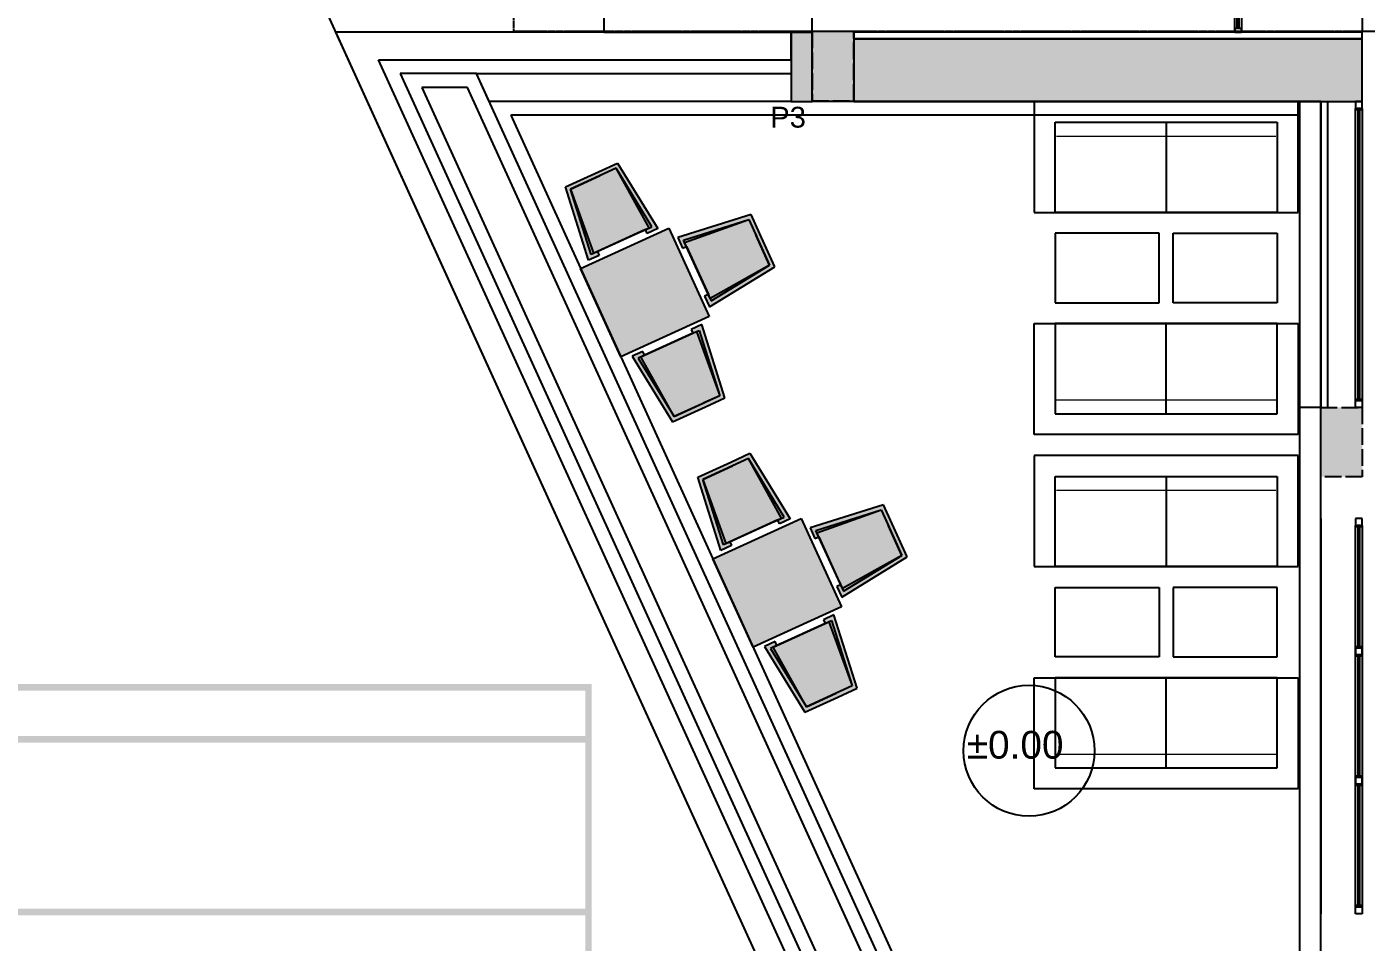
# Model space of a CAD drawing. Header units: millimetres. Extents: x 61345 to 69644, y 9491 to 29385.
# Drawn here: x 63742 to 64707, y 16701 to 17360 of the extents above; entities that cross this region are included whole.
import ezdxf

# ---------------------------------------------------------------- set-up
doc = ezdxf.new("R2010")
doc.units = ezdxf.units.MM
for name, pattern in [('ACAD_ISO02W100', [15, 12, -3]), ('CACHE', [0.375, 0.25, -0.125]), ('DASHED2', [0.375, 0.25, -0.125]), ('PROJECTION', [0.375, 0.25, -0.125])]:
    doc.linetypes.add(name, pattern=pattern)
doc.layers.add('PDF _Remplissages de solides', color=7, linetype='Continuous')
doc.layers.add('Plan Archi', color=8, linetype='Continuous')
doc.styles.add('ARIAL', font='arial.ttf')
doc.styles.get("Standard").update_dxf_attribs({"font": 'arial.ttf'})

msp = doc.modelspace()

# ---------------------------------------------------------------- hatches: boundary and pattern name
at = {"layer": 'Plan Archi'}
h = msp.add_hatch(color=256, dxfattribs=at)
h.dxf.hatch_style = 1
h.paths.add_polyline_path([(64307.96, 17356.55), (64292.93, 17356.55), (64292.93, 17306.19), (64307.96, 17306.19)])
at = {"layer": 'Plan Archi', "linetype": 'ACAD_ISO02W100'}
for points in [[(64307.96, 17306.55), (64337.96, 17306.55), (64337.96, 17356.55), (64307.96, 17356.55)], [(64674.37, 17085.8), (64704.37, 17085.8), (64704.37, 17035.8), (64674.37, 17035.8)]]:
    msp.add_hatch(color=256, dxfattribs=at).paths.add_polyline_path(points)
at = {"layer": 'Plan Archi'}
h = msp.add_hatch(color=256, dxfattribs=at)
h.dxf.hatch_style = 1
h.paths.add_polyline_path([(64704.37, 17306.19), (64704.37, 17351.19), (64337.96, 17351.19), (64337.96, 17306.19)])
at = {"layer": 'Plan Archi', "true_color": 0xffffff}
h = msp.add_hatch(color=7, dxfattribs=at)
h.dxf.hatch_style = 1
h.paths.add_polyline_path([(64153.27, 17198.02), (64154.52, 17195.29), (64146.84, 17191.79), (64130.22, 17244.66), (64154, 17255.5), (64167.88, 17261.83), (64196.88, 17214.61), (64189.21, 17211.11), (64187.96, 17213.84)])
h = msp.add_hatch(color=7, dxfattribs=at)
h.dxf.hatch_style = 1
h.paths.add_polyline_path([(64233.21, 17167.06), (64230.48, 17165.81), (64233.98, 17158.14), (64281.2, 17187.14), (64270.36, 17210.92), (64264.03, 17224.8), (64211.17, 17208.18), (64214.67, 17200.5), (64217.4, 17201.75)])
h = msp.add_hatch(color=7, dxfattribs=at)
h.dxf.hatch_style = 1
h.paths.add_polyline_path([(64204.8, 17214.92), (64233.83, 17151.22), (64170.14, 17122.19), (64141.11, 17185.88)])
h = msp.add_hatch(color=7, dxfattribs=at)
h.dxf.hatch_style = 1
h.paths.add_polyline_path([(64187.29, 17123.41), (64186.04, 17126.14), (64178.36, 17122.64), (64207.37, 17075.41), (64231.15, 17086.25), (64245.03, 17092.58), (64228.41, 17145.45), (64220.73, 17141.95), (64221.98, 17139.22)])
h = msp.add_hatch(color=7, dxfattribs=at)
h.dxf.hatch_style = 1
h.paths.add_polyline_path([(64248.6, 16988.91), (64249.84, 16986.18), (64242.17, 16982.68), (64225.54, 17035.54), (64249.32, 17046.38), (64263.21, 17052.71), (64292.21, 17005.49), (64284.53, 17001.99), (64283.29, 17004.72)])
h = msp.add_hatch(color=7, dxfattribs=at)
h.dxf.hatch_style = 1
h.paths.add_polyline_path([(64328.54, 16957.94), (64325.81, 16956.7), (64329.31, 16949.02), (64376.53, 16978.02), (64365.69, 17001.8), (64359.36, 17015.69), (64306.49, 16999.06), (64309.99, 16991.39), (64312.72, 16992.63)])
h = msp.add_hatch(color=7, dxfattribs=at)
h.dxf.hatch_style = 1
h.paths.add_polyline_path([(64300.13, 17005.8), (64329.16, 16942.1), (64265.47, 16913.07), (64236.43, 16976.76)])
h = msp.add_hatch(color=7, dxfattribs=at)
h.dxf.hatch_style = 1
h.paths.add_polyline_path([(64282.61, 16914.29), (64281.37, 16917.02), (64273.69, 16913.52), (64302.7, 16866.29), (64326.48, 16877.13), (64340.36, 16883.46), (64323.74, 16936.33), (64316.06, 16932.83), (64317.3, 16930.1)])

# ---------------------------------------------------------------- linework, layer by layer
at = {"layer": 'PDF _Remplissages de solides', "lineweight": 35, "transparency": 33554559}
for points in [[(62818.01, 16881.72), (64149.22, 16881.72), (62818.01, 16886.43), (64149.22, 16886.43)], [(64144.51, 16279.06), (64149.22, 16279.06), (64144.51, 16881.72), (64149.22, 16881.72)], [(62818.01, 16844.37), (64149.22, 16844.37), (62818.01, 16849.08), (64149.22, 16849.08)], [(62818.01, 16719.96), (64149.22, 16719.96), (62818.01, 16724.66), (64149.22, 16724.66)]]:
    msp.add_solid(points, dxfattribs=at)
at = {"layer": 'Plan Archi', "color": 0}
msp.add_line((63012.26, 19445.24), (64427.38, 16340.91), dxfattribs=at)
at = {"layer": 'Plan Archi', "linetype": 'DASHED2'}
for p, q in [((64307.93, 17306.19), (64307.93, 18372.3)), ((64704.37, 17677.02), (64704.37, 17356.19)), ((64674.37, 17306.19), (64307.93, 17306.19)), ((64674.39, 16340.91), (64674.37, 17306.19))]:
    msp.add_line(p, q, dxfattribs=at)
at = {"layer": 'Plan Archi', "linetype": 'PROJECTION', "ltscale": 2}
for p, q in [((64092.96, 17356.6), (64092.96, 17676.6)), ((65127.97, 17356.6), (64092.96, 17356.6))]:
    msp.add_line(p, q, dxfattribs=at)
at = {"layer": 'Plan Archi', "linetype": 'CACHE'}
for p, q in [((64157.96, 17677.02), (64157.96, 17356.19)), ((64157.96, 17356.19), (64307.93, 17356.19)), ((64659.37, 17085.8), (64659.37, 17306.19)), ((64659.37, 17306.19), (64674.37, 17306.19)), ((64674.37, 17306.19), (64674.37, 17085.8)), ((64674.37, 17085.8), (64659.37, 17085.8))]:
    msp.add_line(p, q, dxfattribs=at)
at = {"layer": 'Plan Archi'}
for p, q in [((64612.57, 17356.19), (64612.57, 17429.08)), ((64613.9, 17429.08), (64613.9, 17358.72)), ((64615.69, 17358.72), (64615.69, 17429.08)), ((64617.33, 17429.08), (64617.33, 17356.19)), ((64292.93, 17356.19), (63964.56, 17356.19)), ((63964.56, 17356.19), (64413.7, 16370.91)), ((64307.96, 17356.55), (64292.93, 17356.55)), ((64292.93, 17356.55), (64292.93, 17306.19)), ((64292.96, 17336.19), (64292.93, 17356.19)), ((64307.96, 17306.19), (64307.96, 17356.55)), ((64704.37, 17356.19), (64337.96, 17356.19)), ((64337.96, 17356.19), (64337.96, 17351.19)), ((64337.96, 17351.19), (64704.37, 17351.19)), ((64704.37, 17351.19), (64337.96, 17351.19)), ((64337.96, 17351.19), (64337.96, 17306.19)), ((64612.57, 17356.19), (64612.57, 17358.72)), ((64612.57, 17358.72), (64612.57, 17356.19)), ((64617.33, 17358.72), (64612.57, 17358.72)), ((64612.57, 17356.19), (64617.33, 17356.19)), ((64617.33, 17358.72), (64617.33, 17356.19)), ((64617.33, 17356.19), (64617.33, 17358.72)), ((64617.33, 17356.19), (64617.33, 17358.72)), ((64704.37, 17351.19), (64704.37, 17356.19)), ((64704.37, 17306.19), (64704.37, 17351.19)), ((64435.68, 16370.91), (63995.66, 17336.19)), ((63995.66, 17336.19), (64292.96, 17336.19)), ((64011.2, 17326.19), (64442.11, 16380.91)), ((64066.15, 17326.19), (64011.2, 17326.19)), ((64075.27, 17306.19), (64066.15, 17326.19)), ((64066.15, 17326.19), (64292.96, 17326.19)), ((64497.06, 16380.91), (64066.15, 17326.19)), ((64292.96, 17326.19), (64292.96, 17306.19)), ((64337.93, 17326.19), (64337.93, 17316.19)), ((64026.75, 17316.19), (64448.54, 16390.91)), ((64059.72, 17316.19), (64026.75, 17316.19)), ((64481.51, 16390.91), (64059.72, 17316.19)), ((64292.96, 17306.19), (64075.27, 17306.19)), ((64292.93, 17306.19), (64307.96, 17306.19)), ((64337.96, 17306.19), (64704.37, 17306.19)), ((64679.37, 17306.19), (64679.37, 17085.8)), ((64699.37, 17306.19), (64699.37, 17301.19)), ((64704.37, 17306.19), (64699.37, 17306.19)), ((64704.37, 17301.19), (64704.37, 17306.19)), ((64659.37, 17296.19), (64090.82, 17296.19)), ((64090.82, 17296.19), (64508.05, 16380.91)), ((64659.37, 16380.91), (64659.37, 17296.19)), ((64699.37, 17090.8), (64699.37, 17301.19)), ((64699.37, 17301.19), (64704.37, 17301.19)), ((64700.62, 17301.19), (64700.62, 17299.69)), ((64703.12, 17301.19), (64700.62, 17301.19)), ((64700.62, 17299.69), (64703.12, 17299.69)), ((64701.37, 17092.3), (64701.37, 17299.69)), ((64701.37, 17299.69), (64702.37, 17299.69)), ((64702.37, 17299.69), (64702.37, 17092.3)), ((64703.12, 17299.69), (64703.12, 17301.19)), ((64704.37, 17301.19), (64704.37, 17090.8)), ((64130.22, 17244.66), (64154, 17255.5)), ((64166.73, 17258.01), (64133.86, 17243.02)), ((64154, 17255.5), (64167.88, 17261.83)), ((64166.73, 17258.01), (64155.24, 17252.77)), ((64192.51, 17215.91), (64166.73, 17258.01)), ((64190.69, 17215.08), (64166.73, 17258.01)), ((64167.88, 17261.83), (64196.88, 17214.61)), ((64146.84, 17191.79), (64130.22, 17244.66)), ((64133.86, 17243.02), (64155.24, 17252.77)), ((64148.72, 17195.95), (64133.86, 17243.02)), ((64133.86, 17243.02), (64150.54, 17196.78)), ((64185.65, 17212.78), (64192.51, 17215.91)), ((64264.03, 17224.8), (64211.17, 17208.18)), ((64215.32, 17206.3), (64262.4, 17221.16)), ((64216.15, 17204.48), (64262.4, 17221.16)), ((64262.4, 17221.16), (64267.63, 17209.68)), ((64262.4, 17221.16), (64277.38, 17188.29)), ((64270.36, 17210.92), (64264.03, 17224.8)), ((64150.54, 17196.78), (64190.69, 17215.08)), ((64187.96, 17213.84), (64153.27, 17198.02)), ((64189.21, 17211.11), (64187.96, 17213.84)), ((64196.88, 17214.61), (64189.21, 17211.11)), ((64211.17, 17208.18), (64214.67, 17200.5)), ((64218.45, 17199.44), (64215.32, 17206.3)), ((64277.38, 17188.29), (64267.63, 17209.68)), ((64281.2, 17187.14), (64270.36, 17210.92)), ((64155.58, 17199.07), (64148.72, 17195.95)), ((64153.27, 17198.02), (64154.52, 17195.29)), ((64214.67, 17200.5), (64217.4, 17201.75)), ((64234.45, 17164.33), (64216.15, 17204.48)), ((64217.4, 17201.75), (64233.21, 17167.06)), ((64154.52, 17195.29), (64146.84, 17191.79)), ((64233.98, 17158.14), (64281.2, 17187.14)), ((64277.38, 17188.29), (64234.45, 17164.33)), ((64235.28, 17162.51), (64277.38, 17188.29)), ((64232.16, 17169.37), (64235.28, 17162.51)), ((64233.21, 17167.06), (64230.48, 17165.81)), ((64230.48, 17165.81), (64233.98, 17158.14)), ((64184.56, 17122.16), (64224.71, 17140.46)), ((64221.98, 17139.22), (64187.29, 17123.41)), ((64219.67, 17138.17), (64226.53, 17141.29)), ((64228.41, 17145.45), (64220.73, 17141.95)), ((64220.73, 17141.95), (64221.98, 17139.22)), ((64224.71, 17140.46), (64241.39, 17094.22)), ((64226.53, 17141.29), (64241.39, 17094.22)), ((64245.03, 17092.58), (64228.41, 17145.45)), ((64186.04, 17126.14), (64178.36, 17122.64)), ((64178.36, 17122.64), (64207.37, 17075.41)), ((64189.59, 17124.46), (64182.74, 17121.33)), ((64182.74, 17121.33), (64208.52, 17079.23)), ((64208.52, 17079.23), (64184.56, 17122.16)), ((64187.29, 17123.41), (64186.04, 17126.14)), ((64241.39, 17094.22), (64208.52, 17079.23)), ((64241.39, 17094.22), (64229.91, 17088.98)), ((64231.15, 17086.25), (64245.03, 17092.58)), ((64699.37, 17085.8), (64699.37, 17090.8)), ((64699.37, 17090.8), (64704.37, 17090.8)), ((64700.62, 17090.8), (64700.62, 17092.3)), ((64700.62, 17092.3), (64703.12, 17092.3)), ((64703.12, 17090.8), (64700.62, 17090.8)), ((64702.37, 17092.3), (64701.37, 17092.3)), ((64703.12, 17092.3), (64703.12, 17090.8)), ((64704.37, 17090.8), (64704.37, 17085.8)), ((64207.37, 17075.41), (64231.15, 17086.25)), ((64208.52, 17079.23), (64229.91, 17088.98)), ((64704.37, 17085.8), (64699.37, 17085.8)), ((64249.32, 17046.38), (64263.21, 17052.71)), ((64263.21, 17052.71), (64292.21, 17005.49)), ((64225.54, 17035.54), (64249.32, 17046.38)), ((64262.05, 17048.89), (64229.19, 17033.91)), ((64229.19, 17033.91), (64250.57, 17043.65)), ((64262.05, 17048.89), (64250.57, 17043.65)), ((64287.84, 17006.79), (64262.05, 17048.89)), ((64286.02, 17005.96), (64262.05, 17048.89)), ((64242.17, 16982.68), (64225.54, 17035.54)), ((64244.05, 16986.83), (64229.19, 17033.91)), ((64229.19, 17033.91), (64245.87, 16987.66)), ((64359.36, 17015.69), (64306.49, 16999.06)), ((64365.69, 17001.8), (64359.36, 17015.69)), ((64245.87, 16987.66), (64286.02, 17005.96)), ((64283.29, 17004.72), (64248.6, 16988.91)), ((64280.98, 17003.67), (64287.84, 17006.79)), ((64284.53, 17001.99), (64283.29, 17004.72)), ((64292.21, 17005.49), (64284.53, 17001.99)), ((64310.65, 16997.18), (64357.72, 17012.04)), ((64311.48, 16995.36), (64357.72, 17012.04)), ((64357.72, 17012.04), (64362.96, 17000.56)), ((64357.72, 17012.04), (64372.71, 16979.18)), ((64674.37, 17005.8), (64674.37, 16907.56)), ((64699.37, 17005.8), (64699.37, 17000.8)), ((64704.37, 17005.8), (64699.37, 17005.8)), ((64704.37, 17000.8), (64704.37, 17005.8)), ((64306.49, 16999.06), (64309.99, 16991.39)), ((64313.77, 16990.32), (64310.65, 16997.18)), ((64329.78, 16955.21), (64311.48, 16995.36)), ((64372.71, 16979.18), (64362.96, 17000.56)), ((64376.53, 16978.02), (64365.69, 17001.8)), ((64699.37, 16912.56), (64699.37, 17000.8)), ((64699.37, 17000.8), (64704.37, 17000.8)), ((64700.62, 17000.8), (64700.62, 16999.3)), ((64703.12, 17000.8), (64700.62, 17000.8)), ((64700.62, 16999.3), (64703.12, 16999.3)), ((64701.37, 16914.06), (64701.37, 16999.3)), ((64701.37, 16999.3), (64702.37, 16999.3)), ((64702.37, 16999.3), (64702.37, 16914.06)), ((64703.12, 16999.3), (64703.12, 17000.8)), ((64704.37, 17000.8), (64704.37, 16912.56)), ((64249.84, 16986.18), (64242.17, 16982.68)), ((64250.91, 16989.96), (64244.05, 16986.83)), ((64248.6, 16988.91), (64249.84, 16986.18)), ((64309.99, 16991.39), (64312.72, 16992.63)), ((64312.72, 16992.63), (64328.54, 16957.94)), ((64329.31, 16949.02), (64376.53, 16978.02)), ((64372.71, 16979.18), (64329.78, 16955.21)), ((64330.61, 16953.39), (64372.71, 16979.18)), ((64328.54, 16957.94), (64325.81, 16956.7)), ((64325.81, 16956.7), (64329.31, 16949.02)), ((64327.48, 16960.25), (64330.61, 16953.39)), ((64323.74, 16936.33), (64316.06, 16932.83)), ((64340.36, 16883.46), (64323.74, 16936.33)), ((64279.89, 16913.04), (64320.03, 16931.35)), ((64317.3, 16930.1), (64282.61, 16914.29)), ((64315, 16929.05), (64321.85, 16932.17)), ((64316.06, 16932.83), (64317.3, 16930.1)), ((64320.03, 16931.35), (64336.72, 16885.1)), ((64321.85, 16932.17), (64336.72, 16885.1)), ((64281.37, 16917.02), (64273.69, 16913.52)), ((64282.61, 16914.29), (64281.37, 16917.02)), ((64273.69, 16913.52), (64302.7, 16866.29)), ((64284.92, 16915.34), (64278.07, 16912.21)), ((64278.07, 16912.21), (64303.85, 16870.12)), ((64303.85, 16870.12), (64279.89, 16913.04)), ((64674.37, 16912.56), (64674.37, 16814.31)), ((64699.37, 16907.56), (64699.37, 16912.56)), ((64699.37, 16912.56), (64704.37, 16912.56)), ((64699.37, 16912.56), (64699.37, 16907.56)), ((64704.37, 16912.56), (64699.37, 16912.56)), ((64699.37, 16819.31), (64699.37, 16907.56)), ((64704.37, 16907.56), (64699.37, 16907.56)), ((64699.37, 16907.56), (64704.37, 16907.56)), ((64700.62, 16912.56), (64700.62, 16914.06)), ((64700.62, 16914.06), (64703.12, 16914.06)), ((64703.12, 16912.56), (64700.62, 16912.56)), ((64700.62, 16907.56), (64700.62, 16906.06)), ((64703.12, 16907.56), (64700.62, 16907.56)), ((64702.37, 16914.06), (64701.37, 16914.06)), ((64703.12, 16914.06), (64703.12, 16912.56)), ((64703.12, 16906.06), (64703.12, 16907.56)), ((64704.37, 16912.56), (64704.37, 16907.56)), ((64704.37, 16907.56), (64704.37, 16912.56)), ((64704.37, 16907.56), (64704.37, 16819.31)), ((64700.62, 16906.06), (64703.12, 16906.06)), ((64701.37, 16820.81), (64701.37, 16906.06)), ((64701.37, 16906.06), (64702.37, 16906.06)), ((64702.37, 16906.06), (64702.37, 16820.81)), ((64336.72, 16885.1), (64303.85, 16870.12)), ((64303.85, 16870.12), (64325.23, 16879.86)), ((64336.72, 16885.1), (64325.23, 16879.86)), ((64326.48, 16877.13), (64340.36, 16883.46)), ((64302.7, 16866.29), (64326.48, 16877.13)), ((64700.62, 16819.31), (64700.62, 16820.81)), ((64700.62, 16820.81), (64703.12, 16820.81)), ((64702.37, 16820.81), (64701.37, 16820.81)), ((64703.12, 16820.81), (64703.12, 16819.31)), ((64674.37, 16819.31), (64674.37, 16721.07)), ((64699.37, 16819.31), (64699.37, 16814.31)), ((64704.37, 16819.31), (64699.37, 16819.31)), ((64699.37, 16814.31), (64699.37, 16819.31)), ((64699.37, 16819.31), (64704.37, 16819.31)), ((64699.37, 16726.07), (64699.37, 16814.31)), ((64699.37, 16814.31), (64704.37, 16814.31)), ((64704.37, 16814.31), (64699.37, 16814.31)), ((64703.12, 16819.31), (64700.62, 16819.31)), ((64700.62, 16814.31), (64700.62, 16812.81)), ((64703.12, 16814.31), (64700.62, 16814.31)), ((64700.62, 16812.81), (64703.12, 16812.81)), ((64701.37, 16727.57), (64701.37, 16812.81)), ((64701.37, 16812.81), (64702.37, 16812.81)), ((64702.37, 16812.81), (64702.37, 16727.57)), ((64703.12, 16812.81), (64703.12, 16814.31)), ((64704.37, 16814.31), (64704.37, 16819.31)), ((64704.37, 16819.31), (64704.37, 16814.31)), ((64704.37, 16814.31), (64704.37, 16726.07)), ((64699.37, 16721.07), (64699.37, 16726.07)), ((64699.37, 16726.07), (64704.37, 16726.07)), ((64700.62, 16726.07), (64700.62, 16727.57)), ((64700.62, 16727.57), (64703.12, 16727.57)), ((64703.12, 16726.07), (64700.62, 16726.07)), ((64702.37, 16727.57), (64701.37, 16727.57)), ((64703.12, 16727.57), (64703.12, 16726.07)), ((64704.37, 16726.07), (64704.37, 16721.07)), ((64704.37, 16721.07), (64699.37, 16721.07))]:
    msp.add_line(p, q, dxfattribs=at)
at = {"layer": 'Plan Archi', "linetype": 'ACAD_ISO02W100'}
for p, q in [((64337.96, 17356.55), (64307.96, 17356.55)), ((64307.96, 17356.55), (64307.96, 17306.55)), ((64337.96, 17306.55), (64337.96, 17356.55)), ((64307.96, 17306.55), (64337.96, 17306.55)), ((64674.37, 17085.8), (64704.37, 17085.8)), ((64674.37, 17035.8), (64674.37, 17085.8)), ((64704.37, 17085.8), (64704.37, 17035.8)), ((64704.37, 17035.8), (64674.37, 17035.8))]:
    msp.add_line(p, q, dxfattribs=at)
at = {"layer": 'Plan Archi', "lineweight": -2, "transparency": 16777216}
for p, q in [((64658.05, 17306.19), (64468.05, 17306.19)), ((64468.05, 17306.19), (64468.05, 17226.19)), ((64658.05, 17226.19), (64658.05, 17306.19)), ((64483.05, 17291.19), (64643.05, 17291.19)), ((64483.05, 17226.19), (64483.05, 17291.19)), ((64483.05, 17226.19), (64483.05, 17291.19)), ((64483.05, 17291.19), (64643.05, 17291.19)), ((64563.05, 17291.19), (64563.05, 17226.19)), ((64643.05, 17291.19), (64643.05, 17226.19)), ((64643.05, 17291.19), (64643.05, 17226.19)), ((64468.05, 17226.19), (64483.05, 17226.19)), ((64643.05, 17226.19), (64483.05, 17226.19)), ((64643.05, 17226.19), (64658.05, 17226.19)), ((64468.05, 17066.19), (64468.05, 17146.19)), ((64468.05, 17146.19), (64483.05, 17146.19)), ((64643.05, 17146.19), (64483.05, 17146.19)), ((64483.05, 17146.19), (64483.05, 17081.19)), ((64483.05, 17146.19), (64483.05, 17081.19)), ((64563.05, 17081.19), (64563.05, 17146.19)), ((64643.05, 17081.19), (64643.05, 17146.19)), ((64643.05, 17146.19), (64658.05, 17146.19)), ((64643.05, 17081.19), (64643.05, 17146.19)), ((64658.05, 17146.19), (64658.05, 17066.19)), ((64483.05, 17081.19), (64643.05, 17081.19)), ((64483.05, 17081.19), (64643.05, 17081.19)), ((64658.05, 17066.19), (64468.05, 17066.19)), ((64658.05, 17051.07), (64468.05, 17051.07)), ((64468.05, 17051.07), (64468.05, 16971.07)), ((64658.05, 16971.07), (64658.05, 17051.07)), ((64483.05, 17036.07), (64643.05, 17036.07)), ((64483.05, 16971.07), (64483.05, 17036.07)), ((64483.05, 16971.07), (64483.05, 17036.07)), ((64483.05, 17036.07), (64643.05, 17036.07)), ((64563.05, 17036.07), (64563.05, 16971.07)), ((64643.05, 17036.07), (64643.05, 16971.07)), ((64643.05, 17036.07), (64643.05, 16971.07)), ((64468.05, 16971.07), (64483.05, 16971.07)), ((64643.05, 16971.07), (64483.05, 16971.07)), ((64643.05, 16971.07), (64658.05, 16971.07)), ((64468.05, 16811.07), (64468.05, 16891.07)), ((64468.05, 16891.07), (64483.05, 16891.07)), ((64643.05, 16891.07), (64483.05, 16891.07)), ((64483.05, 16891.07), (64483.05, 16826.07)), ((64483.05, 16891.07), (64483.05, 16826.07)), ((64563.05, 16826.07), (64563.05, 16891.07)), ((64643.05, 16826.07), (64643.05, 16891.07)), ((64643.05, 16891.07), (64658.05, 16891.07)), ((64643.05, 16826.07), (64643.05, 16891.07)), ((64658.05, 16891.07), (64658.05, 16811.07)), ((64483.05, 16826.07), (64643.05, 16826.07)), ((64483.05, 16826.07), (64643.05, 16826.07)), ((64658.05, 16811.07), (64468.05, 16811.07))]:
    msp.add_line(p, q, dxfattribs=at)
at = {"layer": 'Plan Archi', "color": 6, "linetype": 'ByBlock', "extrusion": (0, 0, -1)}
for p, q in [((64658.05, 17306.19), (64468.05, 17306.19)), ((64468.05, 17306.19), (64468.05, 17226.19)), ((64658.05, 17226.19), (64658.05, 17306.19)), ((64468.05, 17226.19), (64658.05, 17226.19)), ((64658.05, 17051.07), (64468.05, 17051.07)), ((64468.05, 17051.07), (64468.05, 16971.07)), ((64658.05, 16971.07), (64658.05, 17051.07)), ((64468.05, 16971.07), (64658.05, 16971.07))]:
    msp.add_line(p, q, dxfattribs=at)
at = {"layer": 'Plan Archi', "lineweight": 5, "transparency": 16777216}
for p, q in [((64484.05, 17281.19), (64642.05, 17281.19)), ((64484.05, 17091.19), (64642.05, 17091.19)), ((64484.05, 17026.07), (64642.05, 17026.07)), ((64484.05, 16836.07), (64642.05, 16836.07))]:
    msp.add_line(p, q, dxfattribs=at)
at = {"layer": 'Plan Archi', "ltscale": 0.5}
for p, q in [((64141.11, 17185.88), (64204.8, 17214.92)), ((64204.8, 17214.92), (64233.83, 17151.22)), ((64170.14, 17122.19), (64141.11, 17185.88)), ((64233.83, 17151.22), (64170.14, 17122.19)), ((64236.43, 16976.76), (64300.13, 17005.8)), ((64300.13, 17005.8), (64329.16, 16942.1)), ((64265.47, 16913.07), (64236.43, 16976.76)), ((64329.16, 16942.1), (64265.47, 16913.07))]:
    msp.add_line(p, q, dxfattribs=at)
at = {"layer": 'Plan Archi', "linetype": 'Continuous'}
for p, q in [((64558.05, 17211.19), (64483.05, 17211.19)), ((64483.05, 17211.19), (64483.05, 17161.19)), ((64558.05, 17161.19), (64558.05, 17211.19)), ((64568.05, 17161.19), (64568.05, 17211.19)), ((64568.05, 17211.19), (64643.05, 17211.19)), ((64643.05, 17211.19), (64643.05, 17161.19)), ((64483.05, 17161.19), (64558.05, 17161.19)), ((64643.05, 17161.19), (64568.05, 17161.19)), ((64483.05, 16956.07), (64558.05, 16956.07)), ((64483.05, 16906.07), (64483.05, 16956.07)), ((64558.05, 16956.07), (64558.05, 16906.07)), ((64643.05, 16956.07), (64568.05, 16956.07)), ((64568.05, 16956.07), (64568.05, 16906.07)), ((64643.05, 16906.07), (64643.05, 16956.07)), ((64558.05, 16906.07), (64483.05, 16906.07)), ((64568.05, 16906.07), (64643.05, 16906.07))]:
    msp.add_line(p, q, dxfattribs=at)
at = {"layer": 'Plan Archi', "color": 6, "linetype": 'ByBlock'}
for p, q in [((64468.05, 17066.19), (64468.05, 17146.19)), ((64468.05, 17146.19), (64658.05, 17146.19)), ((64658.05, 17146.19), (64658.05, 17066.19)), ((64658.05, 17066.19), (64468.05, 17066.19)), ((64468.05, 16811.07), (64468.05, 16891.07)), ((64468.05, 16891.07), (64658.05, 16891.07)), ((64658.05, 16891.07), (64658.05, 16811.07)), ((64658.05, 16811.07), (64468.05, 16811.07))]:
    msp.add_line(p, q, dxfattribs=at)
at = {"layer": 'Plan Archi'}
msp.add_circle((64464.25, 16838.41), 47.17, dxfattribs=at)

# ---------------------------------------------------------------- texts
at = {"layer": 'Plan Archi', "linetype": 'ByBlock', "style": 'ARIAL'}
msp.add_text('P3', height=15, dxfattribs=at).set_placement((64277.85, 17287.33))
at = {"layer": 'Plan Archi', "linetype": 'ByBlock'}
msp.add_text('±0.00', height=20, rotation=360, dxfattribs=at).set_placement((64419.4, 16832.75))

doc.saveas('drawing.dxf')
